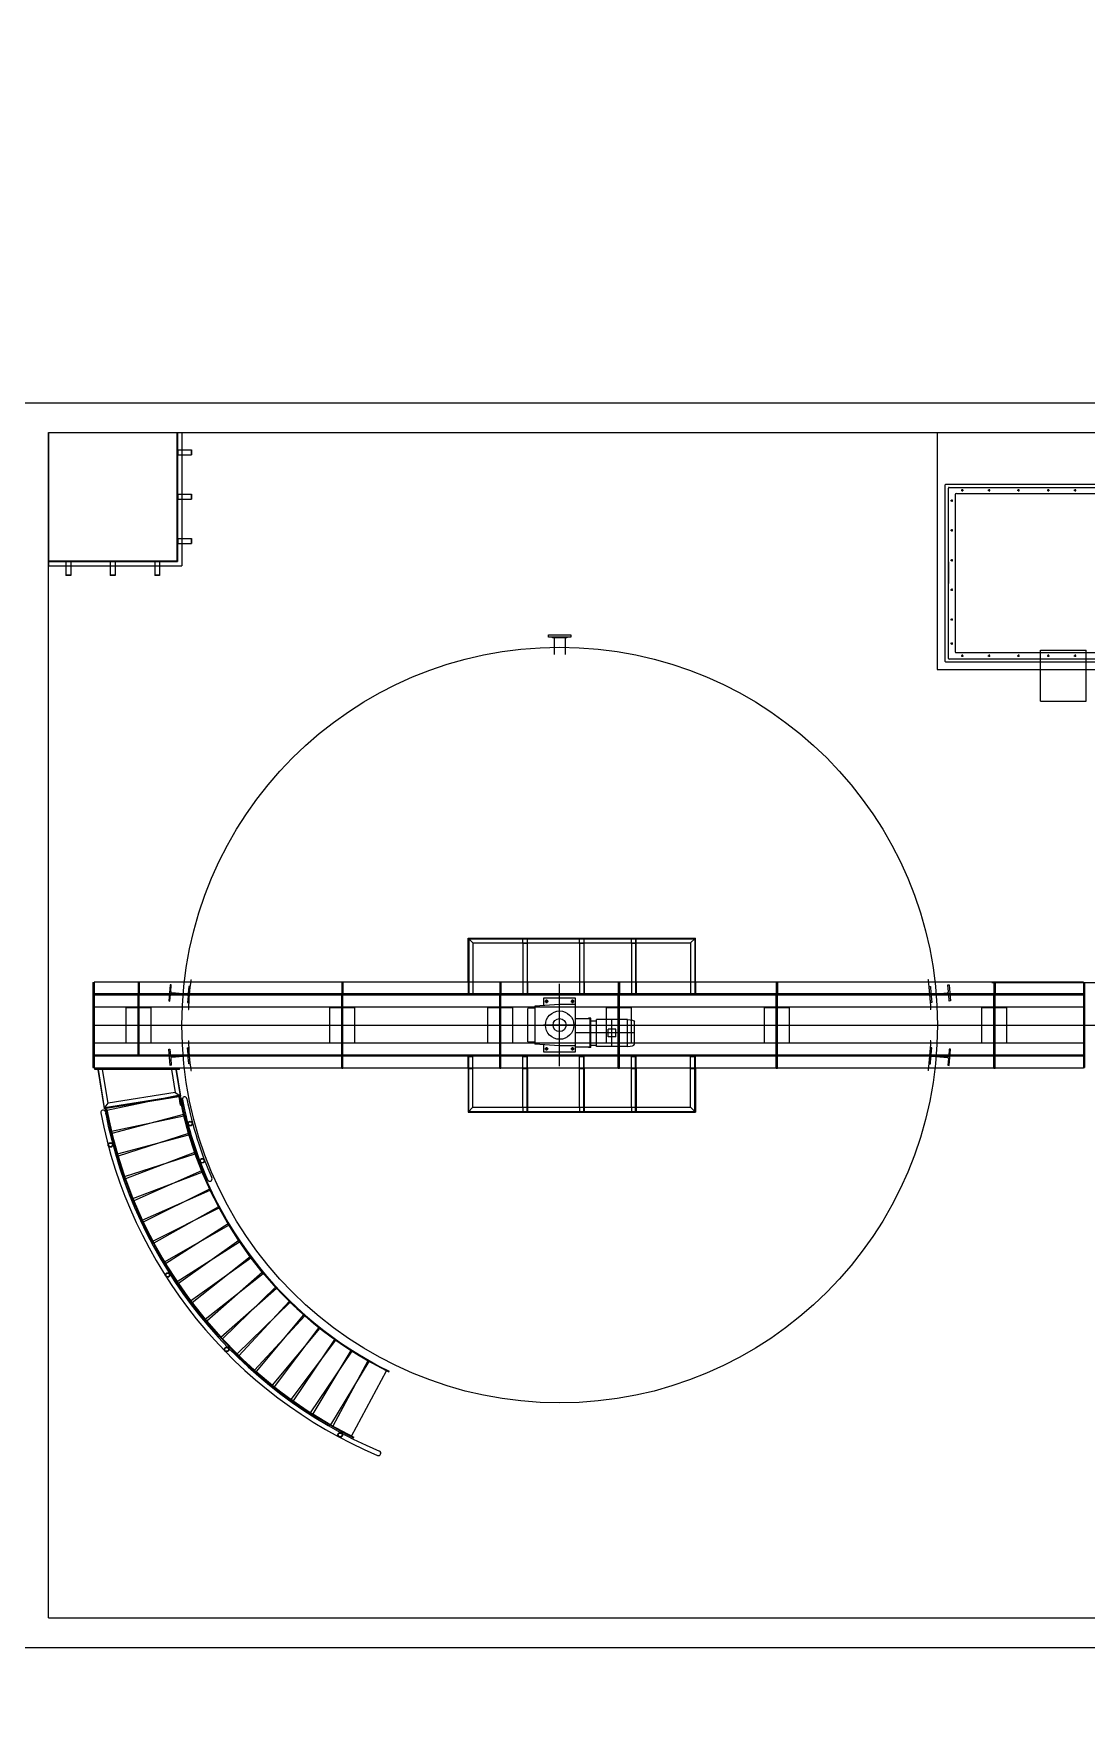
# Model space of a CAD drawing. Extents: x -16413 to 78405, y -232 to 83089.
# Drawn here: x 18314 to 18741, y 53278 to 53960 of the extents above; entities that cross this region are included whole.
import ezdxf

# ---------------------------------------------------------------- set-up
doc = ezdxf.new("R2010")
doc.units = 0
doc.header["$LTSCALE"] = 350
doc.header["$MEASUREMENT"] = 0
doc.layers.add('BACKGROUND', color=7, linetype='CONTINUOUS')

msp = doc.modelspace()

# ---------------------------------------------------------------- linework, layer by layer
at = {"layer": 'BACKGROUND'}
for p, q in [((18308.31, 53810.32), (18392.31, 53810.32)), ((18392.31, 53810.32), (19172.31, 53810.32)), ((18519.12, 53810.32), (18522.74, 53810.32)), ((18320.31, 53318.32), (18320.31, 53798.32)), ((18320.31, 53798.32), (18392.31, 53798.32)), ((18320.31, 53798.32), (18320.31, 53744.32)), ((18320.31, 53798.32), (18374.31, 53798.32)), ((18372.31, 53798.32), (18372.31, 53746.32)), ((18372.56, 53798.32), (18372.56, 53746.07)), ((18374.31, 53798.32), (18374.31, 53744.32)), ((18392.31, 53798.32), (18525.06, 53798.32)), ((18514.91, 53798.32), (19160.31, 53798.32)), ((18680.28, 53798.32), (18680.28, 53702.3)), ((18372.58, 53791.32), (18374.31, 53791.32)), ((18372.58, 53789.32), (18374.31, 53789.32)), ((18372.75, 53791.32), (18372.75, 53789.32)), ((18374.31, 53791.32), (18378.23, 53791.32)), ((18374.31, 53789.32), (18378.23, 53789.32)), ((18378.06, 53791.32), (18378.06, 53789.32)), ((18378.23, 53791.32), (18378.23, 53789.32)), ((18372.58, 53773.32), (18374.31, 53773.32)), ((18372.75, 53773.32), (18372.75, 53771.32)), ((18374.31, 53773.32), (18378.23, 53773.32)), ((18378.06, 53773.32), (18378.06, 53771.32)), ((18378.23, 53773.32), (18378.23, 53771.32)), ((18683.53, 53705.55), (18683.53, 53777.07)), ((18683.78, 53777.32), (18779.06, 53777.32)), ((18684.78, 53706.8), (18684.78, 53775.82)), ((18685.03, 53776.07), (18777.81, 53776.07)), ((18687.52, 53773.15), (18687.52, 53725.12)), ((18688.02, 53773.65), (18774.84, 53773.65)), ((18689.9, 53774.96), (18690.84, 53774.96)), ((18690.37, 53775.42), (18690.37, 53774.48)), ((18700.77, 53774.96), (18701.71, 53774.96)), ((18701.25, 53775.42), (18701.25, 53774.48)), ((18712.67, 53774.96), (18713.61, 53774.96)), ((18713.15, 53775.42), (18713.15, 53774.48)), ((18724.73, 53774.96), (18725.68, 53774.96)), ((18725.21, 53775.42), (18725.21, 53774.48)), ((18735.61, 53774.96), (18736.55, 53774.96)), ((18736.09, 53775.42), (18736.09, 53774.48)), ((18372.58, 53771.32), (18374.31, 53771.32)), ((18374.31, 53771.32), (18378.23, 53771.32)), ((18685.63, 53770.73), (18686.57, 53770.73)), ((18686.11, 53771.19), (18686.11, 53770.25)), ((18685.63, 53758.69), (18686.57, 53758.69)), ((18686.11, 53759.16), (18686.11, 53758.22)), ((18372.58, 53755.32), (18374.31, 53755.32)), ((18372.58, 53753.32), (18374.31, 53753.32)), ((18372.75, 53755.32), (18372.75, 53753.32)), ((18374.31, 53755.32), (18378.23, 53755.32)), ((18374.31, 53753.32), (18378.23, 53753.32)), ((18378.06, 53755.32), (18378.06, 53753.32)), ((18378.23, 53755.32), (18378.23, 53753.32)), ((18320.31, 53746.32), (18372.31, 53746.32)), ((18320.31, 53746.07), (18372.56, 53746.07)), ((18327.31, 53746.05), (18327.31, 53744.32)), ((18329.31, 53745.87), (18327.31, 53745.87)), ((18329.31, 53746.05), (18329.31, 53744.32)), ((18345.31, 53746.05), (18345.31, 53744.32)), ((18347.31, 53745.87), (18345.31, 53745.87)), ((18347.31, 53746.05), (18347.31, 53744.32)), ((18363.31, 53746.05), (18363.31, 53744.32)), ((18365.31, 53745.87), (18363.31, 53745.87)), ((18365.31, 53746.05), (18365.31, 53744.32)), ((18684.78, 53745.95), (18684.78, 53737.18)), ((18685.63, 53746.57), (18686.57, 53746.57)), ((18686.11, 53747.03), (18686.11, 53746.09)), ((18320.31, 53744.32), (18374.31, 53744.32)), ((18327.31, 53744.32), (18327.31, 53740.39)), ((18329.31, 53740.57), (18327.31, 53740.57)), ((18329.31, 53740.39), (18327.31, 53740.39)), ((18329.31, 53744.32), (18329.31, 53740.39)), ((18345.31, 53744.32), (18345.31, 53740.39)), ((18347.31, 53740.57), (18345.31, 53740.57)), ((18347.31, 53740.39), (18345.31, 53740.39)), ((18347.31, 53744.32), (18347.31, 53740.39)), ((18363.31, 53744.32), (18363.31, 53740.39)), ((18365.31, 53740.57), (18363.31, 53740.57)), ((18365.31, 53740.39), (18363.31, 53740.39)), ((18365.31, 53744.32), (18365.31, 53740.39)), ((18685.63, 53734.62), (18686.57, 53734.62)), ((18686.11, 53735.09), (18686.11, 53734.14)), ((18687.52, 53725.46), (18687.52, 53709.43)), ((18685.63, 53722.59), (18686.57, 53722.59)), ((18686.11, 53723.05), (18686.11, 53722.11)), ((18687.52, 53721.36), (18687.52, 53709.44)), ((18525.06, 53715.15), (18525.06, 53708.34)), ((18529.56, 53715.15), (18529.56, 53708.34)), ((18686.59, 53712.85), (18685.64, 53712.85)), ((18686.11, 53713.31), (18686.11, 53712.37)), ((18779.06, 53705.3), (18683.78, 53705.3)), ((18777.81, 53706.55), (18685.03, 53706.55)), ((18687.77, 53709.19), (18774.84, 53709.19)), ((18689.9, 53707.88), (18690.84, 53707.88)), ((18690.37, 53708.34), (18690.37, 53707.4)), ((18700.77, 53707.88), (18701.71, 53707.88)), ((18701.25, 53708.34), (18701.25, 53707.4)), ((18712.67, 53707.88), (18713.61, 53707.88)), ((18713.15, 53708.34), (18713.15, 53707.4)), ((18722.02, 53689.5), (18722.02, 53710.19)), ((18722.02, 53710.19), (18740.58, 53710.19)), ((18724.73, 53707.88), (18725.68, 53707.88)), ((18725.21, 53708.34), (18725.21, 53707.4)), ((18735.61, 53707.88), (18736.55, 53707.88)), ((18736.09, 53708.34), (18736.09, 53707.4)), ((18740.58, 53689.5), (18740.58, 53710.19)), ((18680.28, 53702.3), (18782.28, 53702.3)), ((18722.02, 53689.5), (18740.58, 53689.5)), ((18490.31, 53575.76), (18490.31, 53593.51)), ((18490.31, 53593.51), (18582.31, 53593.51)), ((18492.23, 53591.59), (18490.31, 53593.51)), ((18490.51, 53593.31), (18582.11, 53593.31)), ((18490.51, 53593.31), (18490.51, 53575.88)), ((18492.23, 53591.59), (18580.39, 53591.59)), ((18492.23, 53591.59), (18492.23, 53575.76)), ((18512.39, 53593.26), (18514.31, 53593.26)), ((18512.39, 53591.59), (18512.39, 53593.26)), ((18512.39, 53591.59), (18512.39, 53575.76)), ((18512.39, 53591.51), (18514.31, 53591.51)), ((18514.11, 53593.26), (18514.11, 53575.88)), ((18514.31, 53591.59), (18514.31, 53593.26)), ((18514.31, 53575.76), (18514.31, 53591.59)), ((18535.35, 53593.26), (18537.27, 53593.26)), ((18535.35, 53591.59), (18535.35, 53593.26)), ((18535.35, 53591.59), (18535.35, 53575.76)), ((18535.35, 53591.51), (18537.27, 53591.51)), ((18537.07, 53593.26), (18537.07, 53575.88)), ((18537.27, 53591.59), (18537.27, 53593.26)), ((18537.27, 53575.76), (18537.27, 53591.59)), ((18556.39, 53593.26), (18558.31, 53593.26)), ((18556.39, 53591.59), (18556.39, 53593.26)), ((18556.39, 53591.59), (18556.39, 53575.76)), ((18556.39, 53591.51), (18558.31, 53591.51)), ((18558.11, 53593.26), (18558.11, 53575.88)), ((18558.31, 53591.59), (18558.31, 53593.26)), ((18558.31, 53575.76), (18558.31, 53591.59)), ((18580.39, 53591.59), (18582.31, 53593.51)), ((18580.39, 53591.59), (18580.39, 53575.76)), ((18582.11, 53593.31), (18582.11, 53575.88)), ((18582.31, 53575.76), (18582.31, 53593.51)), ((18338.31, 53575.51), (18338.81, 53575.51)), ((18338.31, 53575.51), (18338.31, 53541.13)), ((18739.43, 53575.76), (18338.81, 53575.76)), ((18338.81, 53575.76), (18338.81, 53540.88)), ((18356.56, 53575.76), (18356.56, 53571.01)), ((18356.56, 53575.76), (18357.06, 53575.76)), ((18357.06, 53575.76), (18357.06, 53571.01)), ((18369.55, 53574.61), (18369.01, 53568.1)), ((18370.01, 53574.57), (18369.55, 53574.61)), ((18369.79, 53571.86), (18370.01, 53574.57)), ((18377.93, 53576.67), (18378.18, 53576.64)), ((18439.06, 53575.76), (18439.06, 53571.01)), ((18439.06, 53575.76), (18439.56, 53575.76)), ((18439.56, 53575.76), (18439.56, 53571.01)), ((18490.31, 53575.88), (18492.23, 53575.88)), ((18490.31, 53575.76), (18490.31, 53571.01)), ((18490.51, 53575.76), (18490.51, 53575.88)), ((18490.51, 53575.76), (18490.51, 53571.01)), ((18492.23, 53575.76), (18492.23, 53571.01)), ((18503.06, 53575.76), (18503.06, 53571.01)), ((18503.06, 53575.76), (18503.56, 53575.76)), ((18503.56, 53575.76), (18503.56, 53571.01)), ((18512.39, 53575.88), (18514.31, 53575.88)), ((18512.39, 53575.76), (18512.39, 53571.01)), ((18514.11, 53575.76), (18514.11, 53575.88)), ((18514.11, 53575.76), (18514.11, 53571.01)), ((18514.31, 53575.76), (18514.31, 53571.01)), ((18514.31, 53575.76), (18514.31, 53571.01)), ((18527.31, 53541.71), (18527.31, 53575.01)), ((18535.35, 53575.88), (18537.27, 53575.88)), ((18535.35, 53575.76), (18535.35, 53571.01)), ((18537.07, 53575.76), (18537.07, 53575.88)), ((18537.07, 53575.76), (18537.07, 53571.01)), ((18537.27, 53575.76), (18537.27, 53571.01)), ((18537.27, 53575.76), (18537.27, 53571.01)), ((18551.06, 53575.76), (18551.06, 53571.01)), ((18551.06, 53575.76), (18551.56, 53575.76)), ((18551.56, 53575.76), (18551.56, 53571.01)), ((18556.39, 53575.88), (18558.31, 53575.88)), ((18556.39, 53575.76), (18556.39, 53571.01)), ((18558.11, 53575.76), (18558.11, 53575.88)), ((18558.11, 53575.76), (18558.11, 53571.01)), ((18558.31, 53575.76), (18558.31, 53571.01)), ((18558.31, 53575.76), (18558.31, 53571.01)), ((18580.39, 53575.88), (18582.31, 53575.88)), ((18580.39, 53575.76), (18580.39, 53571.01)), ((18582.11, 53575.76), (18582.11, 53575.88)), ((18582.11, 53575.76), (18582.11, 53571.01)), ((18582.31, 53575.76), (18582.31, 53571.01)), ((18582.31, 53575.76), (18582.31, 53571.01)), ((18615.06, 53575.76), (18615.06, 53571.01)), ((18615.06, 53575.76), (18615.56, 53575.76)), ((18615.56, 53575.76), (18615.56, 53571.01)), ((18676.68, 53576.67), (18676.43, 53576.64)), ((18684.6, 53574.57), (18685.06, 53574.61)), ((18684.82, 53571.86), (18684.6, 53574.57)), ((18685.06, 53574.61), (18685.6, 53568.1)), ((18702.31, 53575.57), (18768.31, 53575.57)), ((18703.18, 53575.76), (18703.18, 53571.01)), ((18703.18, 53575.76), (18703.68, 53575.76)), ((18703.68, 53575.76), (18703.68, 53571.01)), ((18739.43, 53575.76), (18739.43, 53540.88)), ((18739.43, 53575.51), (18739.93, 53575.51)), ((18739.93, 53575.51), (18739.93, 53541.13)), ((18739.43, 53570.93), (18338.81, 53570.93)), ((18739.43, 53570.46), (18338.81, 53570.46)), ((18356.56, 53571.62), (18357.06, 53571.62)), ((18356.56, 53571.01), (18357.06, 53571.01)), ((18356.57, 53565.63), (18356.57, 53570.38)), ((18356.57, 53570.38), (18357.04, 53570.38)), ((18357.04, 53565.63), (18357.04, 53570.38)), ((18369.01, 53568.1), (18369.48, 53568.06)), ((18369.48, 53568.06), (18369.7, 53570.78)), ((18370.13, 53571.14), (18376.44, 53570.62)), ((18376.46, 53570.91), (18370.16, 53571.43)), ((18376.81, 53570.19), (18376.58, 53567.48)), ((18377.12, 53573.99), (18376.9, 53571.27)), ((18377.05, 53567.44), (18377.58, 53573.95)), ((18377.58, 53573.95), (18377.12, 53573.99)), ((18439.06, 53571.62), (18439.56, 53571.62)), ((18439.06, 53571.01), (18439.56, 53571.01)), ((18439.07, 53565.63), (18439.07, 53570.38)), ((18439.07, 53570.38), (18439.54, 53570.38)), ((18439.54, 53565.63), (18439.54, 53570.38)), ((18490.31, 53571.01), (18492.23, 53571.01)), ((18503.06, 53571.62), (18503.56, 53571.62)), ((18503.06, 53571.01), (18503.56, 53571.01)), ((18503.07, 53565.63), (18503.07, 53570.38)), ((18503.07, 53570.38), (18503.54, 53570.38)), ((18503.54, 53565.63), (18503.54, 53570.38)), ((18512.39, 53571.01), (18514.31, 53571.01)), ((18533.81, 53569.19), (18520.81, 53569.19)), ((18520.81, 53569.19), (18520.81, 53566.23)), ((18521.37, 53567.94), (18522.74, 53567.94)), ((18522.74, 53567.94), (18521.37, 53567.94)), ((18522.06, 53567.26), (18522.06, 53568.63)), ((18522.06, 53568.63), (18522.06, 53567.26)), ((18531.87, 53567.94), (18533.24, 53567.94)), ((18533.24, 53567.94), (18531.87, 53567.94)), ((18532.56, 53567.26), (18532.56, 53568.63)), ((18532.56, 53568.63), (18532.56, 53567.26)), ((18533.81, 53547.44), (18533.81, 53569.19)), ((18535.35, 53571.01), (18537.27, 53571.01)), ((18551.06, 53571.62), (18551.56, 53571.62)), ((18551.06, 53571.01), (18551.56, 53571.01)), ((18551.07, 53565.63), (18551.07, 53570.38)), ((18551.07, 53570.38), (18551.54, 53570.38)), ((18551.54, 53565.63), (18551.54, 53570.38)), ((18556.39, 53571.01), (18558.31, 53571.01)), ((18580.39, 53571.01), (18582.31, 53571.01)), ((18615.06, 53571.62), (18615.56, 53571.62)), ((18615.06, 53571.01), (18615.56, 53571.01)), ((18615.07, 53565.63), (18615.07, 53570.38)), ((18615.07, 53570.38), (18615.54, 53570.38)), ((18615.54, 53565.63), (18615.54, 53570.38)), ((18677.03, 53573.95), (18677.49, 53573.99)), ((18677.56, 53567.44), (18677.03, 53573.95)), ((18677.49, 53573.99), (18677.71, 53571.27)), ((18677.8, 53570.19), (18678.03, 53567.48)), ((18678.15, 53570.91), (18684.45, 53571.43)), ((18684.48, 53571.14), (18678.17, 53570.62)), ((18685.13, 53568.06), (18684.91, 53570.78)), ((18685.6, 53568.1), (18685.13, 53568.06)), ((18703.18, 53571.62), (18703.68, 53571.62)), ((18703.18, 53571.01), (18703.68, 53571.01)), ((18703.2, 53565.63), (18703.2, 53570.38)), ((18703.2, 53570.38), (18703.67, 53570.38)), ((18703.67, 53565.63), (18703.67, 53570.38)), ((18739.43, 53565.63), (18338.81, 53565.63)), ((18351.74, 53551.13), (18351.74, 53565.51)), ((18351.74, 53565.51), (18361.87, 53565.51)), ((18356.57, 53565.63), (18356.57, 53565.51)), ((18356.57, 53551.13), (18356.57, 53565.51)), ((18357.04, 53565.63), (18357.04, 53565.51)), ((18357.04, 53551.13), (18357.04, 53565.51)), ((18361.87, 53551.13), (18361.87, 53565.51)), ((18376.58, 53567.48), (18377.05, 53567.44)), ((18376.94, 53564.7), (18377.19, 53564.69)), ((18434.24, 53551.13), (18434.24, 53565.51)), ((18434.24, 53565.51), (18444.37, 53565.51)), ((18439.07, 53565.63), (18439.07, 53565.51)), ((18439.07, 53551.13), (18439.07, 53565.51)), ((18439.54, 53565.63), (18439.54, 53565.51)), ((18439.54, 53551.13), (18439.54, 53565.51)), ((18444.37, 53551.13), (18444.37, 53565.51)), ((18498.24, 53551.13), (18498.24, 53565.51)), ((18498.24, 53565.51), (18508.37, 53565.51)), ((18503.07, 53565.63), (18503.07, 53565.51)), ((18503.07, 53551.13), (18503.07, 53565.51)), ((18503.54, 53565.63), (18503.54, 53565.51)), ((18503.54, 53551.13), (18503.54, 53565.51)), ((18508.37, 53551.13), (18508.37, 53565.51)), ((18517.29, 53565.23), (18514.43, 53565.02)), ((18514.43, 53551.61), (18514.43, 53565.02)), ((18527.31, 53566.69), (18517.29, 53565.98)), ((18517.29, 53565.98), (18517.29, 53550.66)), ((18533.81, 53566.69), (18527.31, 53566.69)), ((18527.31, 53551.82), (18527.31, 53564.82)), ((18539.74, 53560.82), (18533.81, 53560.82)), ((18539.99, 53561.07), (18538.99, 53561.07)), ((18538.99, 53560.82), (18538.99, 53561.07)), ((18539.74, 53549.44), (18539.74, 53560.82)), ((18539.99, 53549.19), (18539.99, 53561.07)), ((18546.24, 53551.13), (18546.24, 53565.51)), ((18546.24, 53565.51), (18556.37, 53565.51)), ((18551.07, 53565.63), (18551.07, 53565.51)), ((18551.07, 53551.13), (18551.07, 53565.51)), ((18551.54, 53565.63), (18551.54, 53565.51)), ((18551.54, 53551.13), (18551.54, 53565.51)), ((18556.37, 53551.13), (18556.37, 53565.51)), ((18610.24, 53551.13), (18610.24, 53565.51)), ((18610.24, 53565.51), (18620.37, 53565.51)), ((18615.07, 53565.63), (18615.07, 53565.51)), ((18615.07, 53551.13), (18615.07, 53565.51)), ((18615.54, 53565.63), (18615.54, 53565.51)), ((18615.54, 53551.13), (18615.54, 53565.51)), ((18620.37, 53551.13), (18620.37, 53565.51)), ((18677.67, 53564.7), (18677.42, 53564.69)), ((18678.03, 53567.48), (18677.56, 53567.44)), ((18698.37, 53551.13), (18698.37, 53565.51)), ((18698.37, 53565.51), (18708.5, 53565.51)), ((18703.2, 53565.63), (18703.2, 53565.51)), ((18703.2, 53551.13), (18703.2, 53565.51)), ((18703.67, 53565.63), (18703.67, 53565.51)), ((18703.67, 53551.13), (18703.67, 53565.51)), ((18708.5, 53551.13), (18708.5, 53565.51)), ((18338.81, 53558.32), (19128.31, 53558.32)), ((18533.81, 53558.32), (18520.81, 53558.32)), ((18557.64, 53555.13), (18533.81, 53555.13)), ((18539.99, 53560.07), (18542.28, 53560.07)), ((18542.28, 53549.69), (18542.28, 53560.57)), ((18554.75, 53560.57), (18542.28, 53560.57)), ((18547.02, 53553.63), (18547.02, 53556.63)), ((18550.02, 53556.63), (18547.02, 53556.63)), ((18548.52, 53549.69), (18548.52, 53560.57)), ((18550.02, 53553.63), (18550.02, 53556.63)), ((18554.75, 53549.69), (18554.75, 53560.57)), ((18557.64, 53550.57), (18557.64, 53559.69)), ((18739.43, 53551.01), (18338.81, 53551.01)), ((18351.74, 53551.13), (18361.87, 53551.13)), ((18356.57, 53551.13), (18356.57, 53551.01)), ((18356.57, 53546.26), (18356.57, 53551.01)), ((18357.04, 53551.01), (18357.04, 53551.13)), ((18357.04, 53546.26), (18357.04, 53551.01)), ((18369.01, 53548.54), (18369.48, 53548.58)), ((18369.55, 53542.02), (18369.01, 53548.54)), ((18369.48, 53548.58), (18369.7, 53545.86)), ((18376.58, 53549.16), (18377.05, 53549.2)), ((18376.81, 53546.45), (18376.58, 53549.16)), ((18376.94, 53551.94), (18377.19, 53551.95)), ((18377.05, 53549.2), (18377.58, 53542.69)), ((18434.24, 53551.13), (18444.37, 53551.13)), ((18439.07, 53551.13), (18439.07, 53551.01)), ((18439.07, 53546.26), (18439.07, 53551.01)), ((18439.54, 53551.01), (18439.54, 53551.13)), ((18439.54, 53546.26), (18439.54, 53551.01)), ((18498.24, 53551.13), (18508.37, 53551.13)), ((18503.07, 53551.13), (18503.07, 53551.01)), ((18503.07, 53546.26), (18503.07, 53551.01)), ((18503.54, 53551.01), (18503.54, 53551.13)), ((18503.54, 53546.26), (18503.54, 53551.01)), ((18517.29, 53551.41), (18514.43, 53551.61)), ((18527.31, 53549.94), (18517.29, 53550.66)), ((18520.81, 53550.41), (18520.81, 53547.44)), ((18520.81, 53547.44), (18533.81, 53547.44)), ((18521.37, 53548.69), (18522.74, 53548.69)), ((18522.74, 53548.69), (18521.37, 53548.69)), ((18522.06, 53548.01), (18522.06, 53549.38)), ((18522.06, 53549.38), (18522.06, 53548.01)), ((18533.81, 53549.94), (18527.31, 53549.94)), ((18531.87, 53548.69), (18533.24, 53548.69)), ((18533.24, 53548.69), (18531.87, 53548.69)), ((18532.56, 53548.01), (18532.56, 53549.38)), ((18532.56, 53549.38), (18532.56, 53548.01)), ((18539.74, 53549.44), (18533.81, 53549.44)), ((18538.99, 53549.19), (18538.99, 53549.44)), ((18539.99, 53549.19), (18538.99, 53549.19)), ((18539.99, 53550.19), (18542.28, 53550.19)), ((18554.75, 53549.69), (18542.28, 53549.69)), ((18546.24, 53551.13), (18556.37, 53551.13)), ((18550.02, 53553.63), (18547.02, 53553.63)), ((18551.07, 53551.13), (18551.07, 53551.01)), ((18551.07, 53546.26), (18551.07, 53551.01)), ((18551.54, 53551.01), (18551.54, 53551.13)), ((18551.54, 53546.26), (18551.54, 53551.01)), ((18610.24, 53551.13), (18620.37, 53551.13)), ((18615.07, 53551.13), (18615.07, 53551.01)), ((18615.07, 53546.26), (18615.07, 53551.01)), ((18615.54, 53551.01), (18615.54, 53551.13)), ((18615.54, 53546.26), (18615.54, 53551.01)), ((18677.56, 53549.2), (18677.03, 53542.69)), ((18677.67, 53551.94), (18677.42, 53551.95)), ((18678.03, 53549.16), (18677.56, 53549.2)), ((18677.8, 53546.45), (18678.03, 53549.16)), ((18685.13, 53548.58), (18684.91, 53545.86)), ((18685.06, 53542.02), (18685.6, 53548.54)), ((18685.6, 53548.54), (18685.13, 53548.58)), ((18698.37, 53551.13), (18708.5, 53551.13)), ((18703.2, 53551.13), (18703.2, 53551.01)), ((18703.2, 53546.26), (18703.2, 53551.01)), ((18703.67, 53551.01), (18703.67, 53551.13)), ((18703.67, 53546.26), (18703.67, 53551.01)), ((18338.31, 53541.13), (18338.81, 53541.13)), ((18739.43, 53546.18), (18338.81, 53546.18)), ((18739.43, 53545.71), (18338.81, 53545.71)), ((18739.43, 53540.88), (18338.81, 53540.88)), ((18339.06, 53540.38), (18339.06, 53540.88)), ((18373.37, 53540.38), (18339.06, 53540.38)), ((18340.3, 53540.38), (18342.82, 53524.54)), ((18342.99, 53524.77), (18340.5, 53540.38)), ((18344.42, 53526.74), (18342.24, 53540.38)), ((18356.57, 53546.26), (18357.04, 53546.26)), ((18370.01, 53542.06), (18369.55, 53542.02)), ((18369.79, 53544.78), (18370.01, 53542.06)), ((18370.13, 53545.49), (18376.44, 53546.01)), ((18376.46, 53545.73), (18370.16, 53545.21)), ((18370.18, 53540.38), (18371.67, 53531.09)), ((18371.92, 53540.38), (18373.64, 53529.66)), ((18373.86, 53529.49), (18372.13, 53540.38)), ((18373.37, 53540.38), (18373.37, 53540.88)), ((18377.12, 53542.65), (18376.9, 53545.36)), ((18377.58, 53542.69), (18377.12, 53542.65)), ((18439.06, 53540.88), (18439.06, 53545.63)), ((18439.06, 53545.63), (18439.56, 53545.63)), ((18439.06, 53545.02), (18439.56, 53545.02)), ((18439.06, 53540.88), (18439.56, 53540.88)), ((18439.07, 53546.26), (18439.54, 53546.26)), ((18439.56, 53540.88), (18439.56, 53545.63)), ((18490.31, 53545.63), (18492.23, 53545.63)), ((18490.31, 53540.88), (18490.31, 53545.63)), ((18490.31, 53540.88), (18490.31, 53523.13)), ((18490.31, 53540.76), (18492.23, 53540.76)), ((18490.51, 53540.88), (18490.51, 53545.63)), ((18490.51, 53540.88), (18490.51, 53540.76)), ((18490.51, 53523.33), (18490.51, 53540.76)), ((18492.23, 53540.88), (18492.23, 53545.63)), ((18492.23, 53525.05), (18492.23, 53540.88)), ((18503.06, 53540.88), (18503.06, 53545.63)), ((18503.06, 53545.63), (18503.56, 53545.63)), ((18503.06, 53545.02), (18503.56, 53545.02)), ((18503.06, 53540.88), (18503.56, 53540.88)), ((18503.07, 53546.26), (18503.54, 53546.26)), ((18503.56, 53540.88), (18503.56, 53545.63)), ((18512.39, 53545.63), (18514.31, 53545.63)), ((18512.39, 53540.88), (18512.39, 53545.63)), ((18512.39, 53525.05), (18512.39, 53540.88)), ((18512.39, 53540.76), (18514.31, 53540.76)), ((18514.11, 53540.88), (18514.11, 53545.63)), ((18514.11, 53540.88), (18514.11, 53540.76)), ((18514.11, 53523.38), (18514.11, 53540.76)), ((18514.31, 53540.88), (18514.31, 53545.63)), ((18514.31, 53540.88), (18514.31, 53545.63)), ((18514.31, 53540.88), (18514.31, 53525.05)), ((18535.35, 53545.63), (18537.27, 53545.63)), ((18535.35, 53540.88), (18535.35, 53545.63)), ((18535.35, 53525.05), (18535.35, 53540.88)), ((18535.35, 53540.76), (18537.27, 53540.76)), ((18537.07, 53540.88), (18537.07, 53545.63)), ((18537.07, 53540.88), (18537.07, 53540.76)), ((18537.07, 53523.38), (18537.07, 53540.76)), ((18537.27, 53540.88), (18537.27, 53545.63)), ((18537.27, 53540.88), (18537.27, 53545.63)), ((18537.27, 53540.88), (18537.27, 53525.05)), ((18551.06, 53540.88), (18551.06, 53545.63)), ((18551.06, 53545.63), (18551.56, 53545.63)), ((18551.06, 53545.02), (18551.56, 53545.02)), ((18551.06, 53540.88), (18551.56, 53540.88)), ((18551.07, 53546.26), (18551.54, 53546.26)), ((18551.31, 53540.88), (18551.31, 53545.63)), ((18551.56, 53540.88), (18551.56, 53545.63)), ((18556.39, 53545.63), (18558.31, 53545.63)), ((18556.39, 53540.88), (18556.39, 53545.63)), ((18556.39, 53525.05), (18556.39, 53540.88)), ((18556.39, 53540.76), (18558.31, 53540.76)), ((18558.11, 53540.88), (18558.11, 53545.63)), ((18558.11, 53540.88), (18558.11, 53540.76)), ((18558.11, 53523.38), (18558.11, 53540.76)), ((18558.31, 53540.88), (18558.31, 53545.63)), ((18558.31, 53540.88), (18558.31, 53545.63)), ((18558.31, 53540.88), (18558.31, 53525.05)), ((18580.39, 53545.63), (18582.31, 53545.63)), ((18580.39, 53540.88), (18580.39, 53545.63)), ((18580.39, 53525.05), (18580.39, 53540.88)), ((18580.39, 53540.76), (18582.31, 53540.76)), ((18582.11, 53540.88), (18582.11, 53545.63)), ((18582.11, 53540.88), (18582.11, 53540.76)), ((18582.11, 53523.33), (18582.11, 53540.76)), ((18582.31, 53540.88), (18582.31, 53545.63)), ((18582.31, 53540.88), (18582.31, 53545.63)), ((18582.31, 53540.88), (18582.31, 53523.13)), ((18615.06, 53540.88), (18615.06, 53545.63)), ((18615.06, 53545.63), (18615.56, 53545.63)), ((18615.06, 53545.02), (18615.56, 53545.02)), ((18615.06, 53540.88), (18615.56, 53540.88)), ((18615.07, 53546.26), (18615.54, 53546.26)), ((18615.56, 53540.88), (18615.56, 53545.63)), ((18677.03, 53542.69), (18677.49, 53542.65)), ((18677.49, 53542.65), (18677.71, 53545.36)), ((18678.15, 53545.73), (18684.45, 53545.21)), ((18684.48, 53545.49), (18678.17, 53546.01)), ((18684.82, 53544.78), (18684.6, 53542.06)), ((18684.6, 53542.06), (18685.06, 53542.02)), ((18703.18, 53540.88), (18703.18, 53545.63)), ((18703.18, 53545.63), (18703.68, 53545.63)), ((18703.18, 53545.02), (18703.68, 53545.02)), ((18703.18, 53540.88), (18703.68, 53540.88)), ((18703.2, 53546.26), (18703.67, 53546.26)), ((18703.68, 53540.88), (18703.68, 53545.63)), ((18739.43, 53541.13), (18739.93, 53541.13)), ((18377.93, 53539.97), (18378.18, 53540)), ((18676.68, 53539.97), (18676.43, 53540)), ((18342.82, 53524.54), (18373.86, 53529.49)), ((18342.82, 53524.54), (18344.42, 53526.74)), ((18373.64, 53529.66), (18342.99, 53524.77)), ((18373.34, 53529.97), (18343.99, 53523.73)), ((18371.67, 53531.09), (18344.42, 53526.74)), ((18371.67, 53531.09), (18373.86, 53529.49)), ((18373.12, 53529.37), (18373.49, 53529.43)), ((18373.12, 53529.37), (18373.68, 53525.92)), ((18373.19, 53527.36), (18374.06, 53527.5)), ((18375.12, 53521.59), (18373.34, 53529.97)), ((18373.37, 53527.83), (18373.74, 53527.89)), ((18373.49, 53529.43), (18374.05, 53525.98)), ((18373.51, 53526.97), (18373.88, 53527.03)), ((18373.59, 53528.94), (18373.83, 53528.98)), ((18343.19, 53524.6), (18343.56, 53524.66)), ((18343.19, 53524.6), (18343.75, 53521.14)), ((18343.26, 53522.58), (18344.13, 53522.72)), ((18343.44, 53523.05), (18343.81, 53523.11)), ((18343.56, 53524.66), (18344.12, 53521.2)), ((18343.58, 53522.19), (18343.95, 53522.25)), ((18343.66, 53524.16), (18343.9, 53524.21)), ((18343.75, 53521.14), (18344.12, 53521.2)), ((18343.99, 53523.73), (18345.77, 53515.36)), ((18345.77, 53515.36), (18375.12, 53521.59)), ((18374.99, 53522.13), (18346, 53514.4)), ((18373.68, 53525.92), (18374.05, 53525.98)), ((18377.19, 53513.86), (18374.99, 53522.13)), ((18492.23, 53525.05), (18490.31, 53523.13)), ((18490.31, 53523.13), (18582.31, 53523.13)), ((18490.51, 53523.33), (18582.11, 53523.33)), ((18492.23, 53525.05), (18580.39, 53525.05)), ((18512.39, 53525.13), (18514.31, 53525.13)), ((18512.39, 53525.05), (18512.39, 53523.38)), ((18512.39, 53523.38), (18514.31, 53523.38)), ((18514.31, 53525.05), (18514.31, 53523.38)), ((18535.35, 53525.13), (18537.27, 53525.13)), ((18535.35, 53525.05), (18535.35, 53523.38)), ((18535.35, 53523.38), (18537.27, 53523.38)), ((18537.27, 53525.05), (18537.27, 53523.38)), ((18556.39, 53525.13), (18558.31, 53525.13)), ((18556.39, 53525.05), (18556.39, 53523.38)), ((18556.39, 53523.38), (18558.31, 53523.38)), ((18558.31, 53525.05), (18558.31, 53523.38)), ((18580.39, 53525.05), (18582.31, 53523.13)), ((18346, 53514.4), (18348.21, 53506.13)), ((18348.21, 53506.13), (18377.19, 53513.86)), ((18377.04, 53514.39), (18348.48, 53505.19)), ((18376.75, 53518.43), (18376.27, 53518.3)), ((18376.27, 53518.3), (18376.4, 53517.82)), ((18376.4, 53517.82), (18376.88, 53517.95)), ((18376.88, 53517.95), (18376.75, 53518.43)), ((18379.66, 53506.24), (18377.04, 53514.39)), ((18346.75, 53510.43), (18346.27, 53510.3)), ((18346.27, 53510.3), (18346.39, 53509.82)), ((18346.39, 53509.82), (18346.88, 53509.95)), ((18346.88, 53509.95), (18346.75, 53510.43)), ((18351.11, 53497.04), (18379.66, 53506.24)), ((18379.48, 53506.76), (18351.43, 53496.11)), ((18382.52, 53498.76), (18379.48, 53506.76)), ((18348.48, 53505.19), (18351.11, 53497.04)), ((18381.61, 53503.26), (18381.14, 53503.08)), ((18381.14, 53503.08), (18381.32, 53502.62)), ((18381.32, 53502.62), (18381.79, 53502.79)), ((18381.79, 53502.79), (18381.61, 53503.26)), ((18351.43, 53496.11), (18354.47, 53488.11)), ((18354.47, 53488.11), (18382.52, 53498.76)), ((18382.31, 53499.27), (18354.84, 53487.2)), ((18385.75, 53491.43), (18382.31, 53499.27)), ((18354.84, 53487.2), (18358.29, 53479.36)), ((18358.29, 53479.36), (18385.75, 53491.43)), ((18385.52, 53491.93), (18358.71, 53478.47)), ((18389.36, 53484.28), (18385.52, 53491.93)), ((18362.55, 53470.82), (18389.36, 53484.28)), ((18389.1, 53484.77), (18363.01, 53469.96)), ((18393.33, 53477.32), (18389.1, 53484.77)), ((18358.71, 53478.47), (18362.55, 53470.82)), ((18367.24, 53462.51), (18393.33, 53477.32)), ((18393.04, 53477.8), (18367.74, 53461.67)), ((18397.64, 53470.58), (18393.04, 53477.8)), ((18363.01, 53469.96), (18367.24, 53462.51)), ((18372.35, 53454.45), (18397.64, 53470.58)), ((18397.33, 53471.04), (18372.89, 53453.64)), ((18402.3, 53464.06), (18397.33, 53471.04)), ((18367.74, 53461.67), (18372.35, 53454.45)), ((18377.86, 53446.66), (18402.3, 53464.06)), ((18401.97, 53464.51), (18378.45, 53445.88)), ((18407.28, 53457.79), (18401.97, 53464.51)), ((18369.66, 53458.11), (18369.24, 53457.84)), ((18369.24, 53457.84), (18369.51, 53457.42)), ((18369.51, 53457.42), (18369.93, 53457.69)), ((18369.93, 53457.69), (18369.66, 53458.11)), ((18372.89, 53453.64), (18377.86, 53446.66)), ((18383.77, 53439.17), (18407.28, 53457.79)), ((18406.93, 53458.22), (18384.39, 53438.41)), ((18390.05, 53431.98), (18412.58, 53451.79)), ((18412.2, 53452.19), (18390.71, 53431.26)), ((18412.58, 53451.79), (18406.93, 53458.22)), ((18418.18, 53446.06), (18412.2, 53452.19)), ((18378.45, 53445.88), (18383.77, 53439.17)), ((18396.69, 53425.13), (18418.18, 53446.06)), ((18417.78, 53446.45), (18397.39, 53424.44)), ((18424.06, 53440.63), (18417.78, 53446.45)), ((18384.39, 53438.41), (18390.05, 53431.98)), ((18403.67, 53418.62), (18424.06, 53440.63)), ((18423.65, 53440.99), (18404.4, 53417.98)), ((18430.21, 53435.5), (18423.65, 53440.99)), ((18390.71, 53431.26), (18396.69, 53425.13)), ((18410.97, 53412.48), (18430.21, 53435.5)), ((18429.78, 53435.85), (18411.74, 53411.88)), ((18436.62, 53430.7), (18429.78, 53435.85)), ((18393.31, 53428.17), (18392.95, 53427.82)), ((18392.95, 53427.82), (18393.3, 53427.46)), ((18393.3, 53427.46), (18393.66, 53427.81)), ((18393.66, 53427.81), (18393.31, 53428.17)), ((18397.39, 53424.44), (18403.67, 53418.62)), ((18418.58, 53406.73), (18436.62, 53430.7)), ((18436.17, 53431.02), (18419.38, 53406.16)), ((18426.48, 53401.37), (18443.27, 53426.23)), ((18442.8, 53426.53), (18427.3, 53400.84)), ((18443.27, 53426.23), (18436.17, 53431.02)), ((18450.13, 53422.1), (18442.8, 53426.53)), ((18404.4, 53417.98), (18410.97, 53412.48)), ((18434.64, 53396.41), (18450.13, 53422.1)), ((18449.65, 53422.38), (18435.49, 53395.93)), ((18443.04, 53391.89), (18457.2, 53418.33)), ((18457.2, 53418.33), (18449.65, 53422.38)), ((18458.12, 53417.94), (18458.23, 53418.17)), ((18411.74, 53411.88), (18418.58, 53406.73)), ((18419.38, 53406.16), (18426.48, 53401.37)), ((18427.3, 53400.84), (18434.64, 53396.41)), ((18435.49, 53395.93), (18443.04, 53391.89)), ((18438.9, 53393.76), (18438.66, 53393.32)), ((18438.66, 53393.32), (18439.1, 53393.09)), ((18439.34, 53393.53), (18438.9, 53393.76)), ((18439.1, 53393.09), (18439.34, 53393.53)), ((18443.82, 53391.22), (18443.93, 53391.44)), ((18320.31, 53318.32), (19160.31, 53318.32)), ((18308.31, 53306.32), (19172.31, 53306.32))]:
    msp.add_line(p, q, dxfattribs=at)
at = {"layer": 'BACKGROUND', "color": 0, "linetype": 'ByBlock'}
msp.add_lwpolyline([(18522.81, 53715.4), (18522.81, 53716.34), (18531.81, 53716.34), (18531.81, 53715.4)], close=True, dxfattribs=at)
msp.add_lwpolyline([(18530.18, 53715.4), (18530.18, 53715.15), (18524.43, 53715.15), (18524.43, 53715.4)], dxfattribs=at)
at = {"layer": 'BACKGROUND'}
for centre, radius in [((18690.37, 53774.96), 0.219), ((18701.25, 53774.96), 0.219), ((18713.15, 53774.96), 0.219), ((18725.21, 53774.96), 0.219), ((18736.09, 53774.96), 0.219), ((18686.11, 53770.73), 0.219), ((18686.11, 53758.69), 0.219), ((18686.11, 53746.57), 0.219), ((18686.11, 53734.62), 0.219), ((18686.11, 53722.59), 0.219), ((18527.31, 53558.32), 153), ((18686.11, 53712.85), 0.219), ((18690.37, 53707.88), 0.219), ((18701.25, 53707.88), 0.219), ((18713.15, 53707.88), 0.219), ((18725.21, 53707.88), 0.219), ((18736.09, 53707.88), 0.219), ((18522.06, 53567.94), 0.438), ((18522.06, 53567.94), 0.438), ((18532.56, 53567.94), 0.438), ((18532.56, 53567.94), 0.438), ((18527.31, 53558.32), 5.75), ((18527.31, 53558.32), 2.65), ((18522.06, 53548.69), 0.438), ((18522.06, 53548.69), 0.438), ((18532.56, 53548.69), 0.438), ((18532.56, 53548.69), 0.438), ((18377.73, 53518.43), 0.95), ((18377.73, 53518.43), 0.75), ((18345.41, 53509.81), 0.95), ((18345.41, 53509.81), 0.75), ((18382.59, 53503.36), 0.95), ((18382.59, 53503.36), 0.75), ((18368.57, 53457.12), 0.95), ((18368.57, 53457.12), 0.75), ((18392.45, 53426.98), 0.95), ((18392.45, 53426.98), 0.75), ((18438.44, 53392.37), 0.95), ((18438.44, 53392.37), 0.75)]:
    msp.add_circle(centre, radius, dxfattribs=at)
for centre, radius, start, end in [((22859.85, 59900.7), 10167.99, 215.751698, 264.583246), ((18683.78, 53777.07), 0.25, 90, 180), ((18685.03, 53775.82), 0.25, 90, 180), ((18688.02, 53773.15), 0.5, 90, 180), ((18683.78, 53705.55), 0.25, 180, 270), ((18685.03, 53706.8), 0.25, 180, 270), ((18687.77, 53709.44), 0.25, 180, 270), ((18527.31, 53558.32), 150.5, 172.99736, 177.56959), ((18527.31, 53558.32), 150.5, 2.43041, 7.00264), ((18370.1, 53570.74), 0.4, 85.28348, 175.28348), ((18370.19, 53571.83), 0.4, 175.28348, 265.28348), ((18376.41, 53570.22), 0.4, 355.28348, 85.28348), ((18376.5, 53571.31), 0.4, 265.28348, 355.28348), ((18678.11, 53571.31), 0.4, 184.71652, 274.71652), ((18678.2, 53570.22), 0.4, 94.71652, 184.71652), ((18684.42, 53571.83), 0.4, 274.71652, 4.71652), ((18684.51, 53570.74), 0.4, 4.71652, 94.71652), ((18527.31, 53558.32), 150.5, 182.43041, 187.00264), ((18527.31, 53558.32), 150.5, 352.99736, 357.56959), ((18370.1, 53545.89), 0.4, 184.71652, 274.71652), ((18370.19, 53544.81), 0.4, 94.71652, 184.71652), ((18376.41, 53546.41), 0.4, 274.71652, 4.71652), ((18376.5, 53545.33), 0.4, 4.71652, 94.71652), ((18678.11, 53545.33), 0.4, 85.28348, 175.28348), ((18678.2, 53546.41), 0.4, 175.28348, 265.28348), ((18684.42, 53544.81), 0.4, 355.28348, 85.28348), ((18684.51, 53545.89), 0.4, 265.28348, 355.28348), ((18527.31, 53558.32), 156.5, 190.82085, 243.76379), ((18527.31, 53558.32), 156.38, 190.82085, 243.76379), ((18527.31, 53558.32), 156.25, 190.82085, 243.76379), ((18375.44, 53528.32), 0.95, 11.17247, 191.17247), ((18527.31, 53558.32), 155.75, 191.17247, 203.7248), ((18527.31, 53558.32), 153.85, 191.17247, 203.7248), ((18342.41, 53522.96), 0.95, 10.82557, 190.82557), ((18527.31, 53558.32), 189.2, 190.82557, 247.06845), ((18527.31, 53558.32), 189.2, 190.82557, 247.06845), ((18527.31, 53558.32), 187.3, 190.82557, 247.06845), ((18527.31, 53558.32), 187.3, 190.82557, 247.06845), ((18527.31, 53558.32), 186.8, 190.53642, 243.45235), ((18527.31, 53558.32), 186.67, 190.53642, 243.45235), ((18527.31, 53558.32), 186.55, 190.53642, 243.45235), ((18385.59, 53496.04), 0.95, 203.7248, 23.7248), ((18453.96, 53384.95), 0.95, 247.06845, 67.06845)]:
    msp.add_arc(centre, radius, start, end, dxfattribs=at)
at = {"layer": 'BACKGROUND', "extrusion": (0, 0, -1)}
msp.add_ellipse((18554.75, 53559.69), major_axis=(2.89, 0), ratio=0.304206, start_param=4.712389, end_param=6.283185, dxfattribs=at)
at = {"layer": 'BACKGROUND'}
msp.add_ellipse((18554.75, 53550.57), major_axis=(2.89, 0), ratio=0.304206, start_param=4.712389, end_param=6.283185, dxfattribs=at)

doc.saveas('drawing.dxf')
